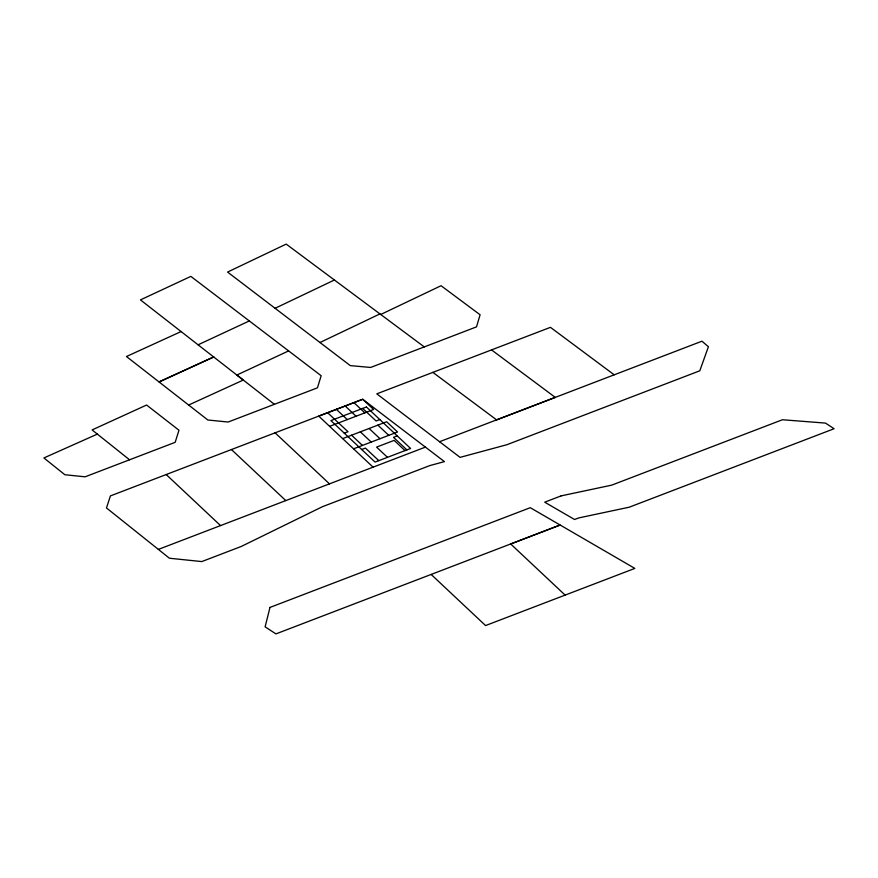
<?xml version="1.0" encoding="UTF-8"?>
<svg xmlns="http://www.w3.org/2000/svg" width="878" height="878" viewBox="0 0 878 878"><rect width="100%" height="100%" fill="white"/><g stroke="black" fill="none" stroke-linecap="round" stroke-linejoin="round"><path stroke-width="1.32" d="M275.077 308.299L334.408 280.005L424.272 346.909L476.513 326.868L480.09 314.774L441.063 285.723L380.723 314.489M319.976 342.519L379.933 313.918M181.098 331.555L126.454 356.523L207.845 420.002L228.137 422.033L317.452 387.824L321.161 375.74L288.621 350.904L236.862 375.038L274.386 404.319M198.077 344.813L249.319 320.942L288.621 350.904M188.638 405.032L243.294 380.053L140.458 299.892L190.855 276.383L249.319 320.942M97.381 434.083L43.9 457.954L64.862 474.735L85.089 476.82L175.172 442.325L178.969 430.231L146.593 405.032L92.102 429.924L129.549 459.787M424.272 346.909L370.615 367.454L350.289 365.61L227.567 272.07L286.195 244.106L334.408 280.005M329.733 426.302L373.611 409.499L362.724 399.27L110.419 495.905L106.479 507.956L169.421 558.232L201.808 561.58L241.285 546.445L322.478 506.683L429.891 465.559L444.444 461.63L362.702 399.26L318.736 416.128L373.084 467.173M344.286 433.161L348.006 431.735L327.626 412.715M379.812 419.552L376.091 420.979L362.713 408.413M342.782 438.572L386.66 421.758L397.547 431.987L353.669 448.79M361.703 449.514L365.424 448.087L378.802 460.654M397.229 435.905L393.509 437.332L406.887 449.898M158.358 549.409L425.435 447.111M439.549 441.722L701.983 341.191L708.414 346.733L699.799 370.801L506.88 444.718L460.083 457.372L376.794 393.849L550.451 327.34L614.205 374.818M491.548 349.916L555.269 397.383L496.608 419.882L432.865 372.371M275.077 432.832L329.48 483.866M565.125 595.108L510.7 543.987L560.142 525.022L634.838 568.406L485.578 625.564L431.153 574.453M353.944 402.64L364.831 412.858M377.891 425.128L388.767 435.345M405.021 450.612L394.145 440.383L376.585 447.111L387.472 457.328M345.175 405.998L356.051 416.216M369.111 428.486L379.998 438.704M336.395 409.357L347.282 419.585M360.342 431.844L371.218 442.073M351.562 435.203L362.449 445.431M231.43 449.547L285.8 500.581M166.194 474.537L220.543 525.582M269.996 607.422L265.112 626.837L275.933 633.894L560.142 525.022L530.268 507.693L269.996 607.422M213.683 356.984L159.05 381.941L213.705 356.973M561.141 495.872L544.7 502.183L574.574 519.513L578.745 517.921L629.306 507.177L834.1 428.727L825.485 423.097L782.43 419.75L611.681 485.15L561.141 495.872M366.433 406.986L330.907 420.595L375.082 462.08L410.608 448.471L366.433 406.986"/></g></svg>
